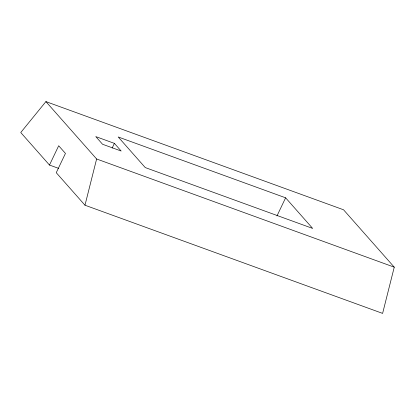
<?xml version="1.0" encoding="UTF-8"?>
<svg xmlns="http://www.w3.org/2000/svg" width="415" height="415" viewBox="0 0 415 415"><rect width="100%" height="100%" fill="white"/><g stroke="black" fill="none" stroke-linecap="round" stroke-linejoin="round"><path stroke-width="0.62" d="M45.915 101.602L343.542 209.782L394.25 267.167L382.609 313.398L84.982 205.218L96.622 158.987L45.915 101.602L20.75 132.53L49.484 165.051L58.546 168.34M49.484 165.051L58.686 145.758L65.451 153.41L56.248 172.702L84.982 205.218M112.164 148.046L114.395 143.372L95.792 136.608L102.552 144.259L121.154 151.024L114.395 143.372M276.971 215.94L285.619 197.815L118.202 136.966L145.245 167.572L312.661 228.421L285.619 197.815M96.622 158.987L394.25 267.167"/></g></svg>
